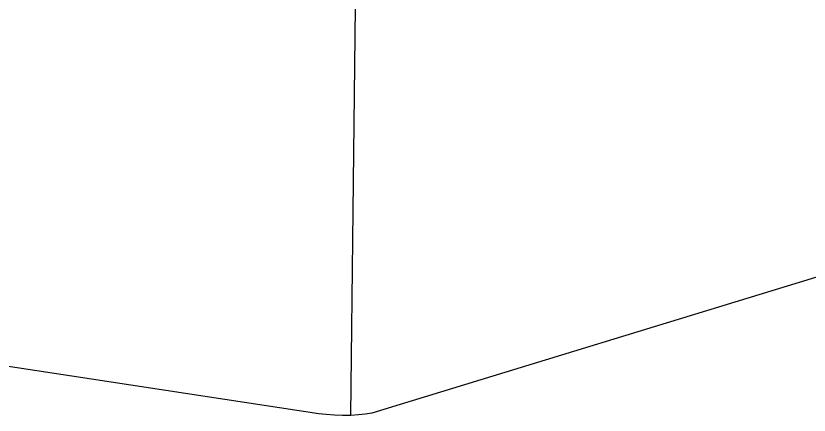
# Model space of a CAD drawing. Header units: millimetres. Extents: x -1283 to 2747, y -259 to 2557.
# Drawn here: x 63.6 to 134, y 831.1 to 866.6 of the extents above; entities that cross this region are included whole.
import ezdxf

# ---------------------------------------------------------------- set-up
doc = ezdxf.new("R2010")
doc.units = ezdxf.units.MM
doc.header["$MEASUREMENT"] = 0
doc.layers.add('Utwórz2D linie widoczne', color=7, linetype='Continuous', true_color=0x000000)

msp = doc.modelspace()

# ---------------------------------------------------------------- linework, layer by layer
at = {"layer": 'Utwórz2D linie widoczne'}
for p, q in [((95.253, 831.344), (276.63, 886.846)), ((-180.537, 872.583), (90.53, 831.3)), ((93.352, 831.148), (93.777, 867.407)), ((90.53, 831.3), (91.182, 831.219)), ((91.182, 831.219), (91.909, 831.162)), ((91.909, 831.162), (92.636, 831.139)), ((92.636, 831.139), (93.352, 831.148)), ((93.352, 831.148), (94.049, 831.186)), ((94.049, 831.186), (94.635, 831.26)), ((94.635, 831.26), (95.253, 831.344))]:
    msp.add_line(p, q, dxfattribs=at)

doc.saveas('drawing.dxf')
